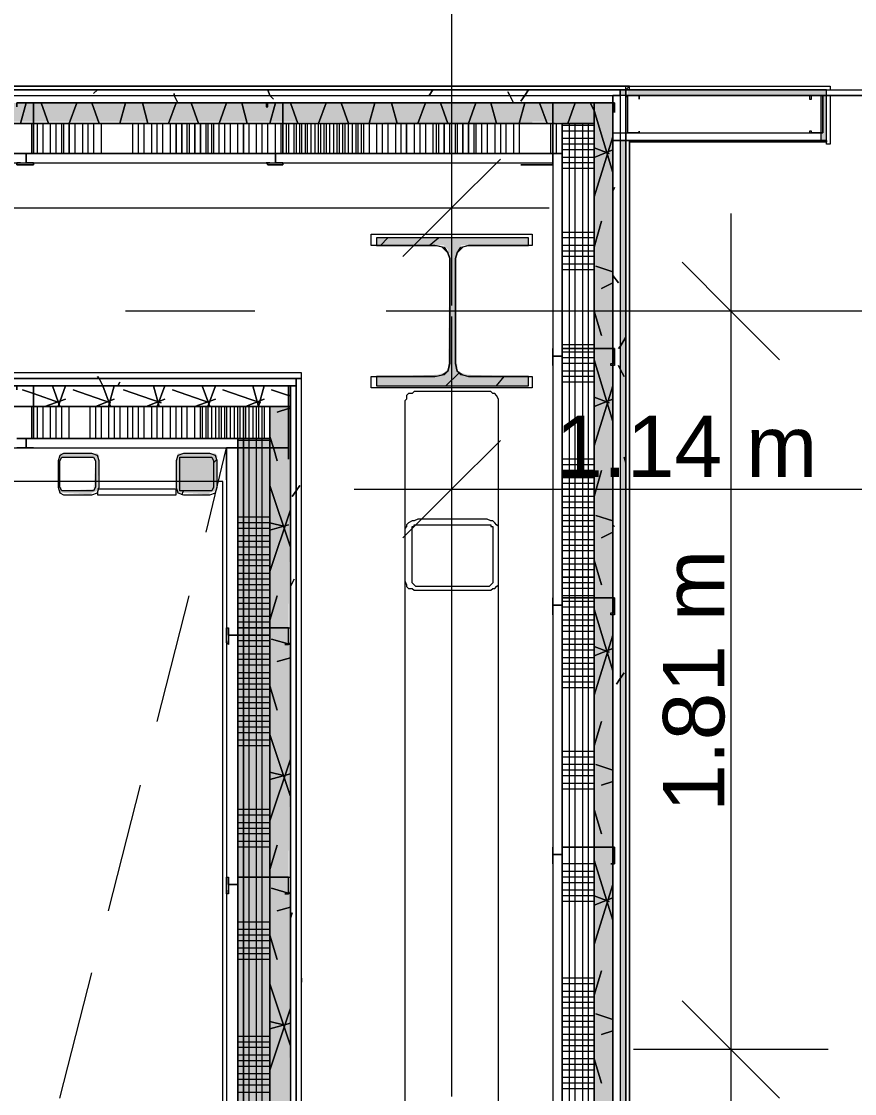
# Model space of a CAD drawing. Header units: metres. Extents: x -2 to 237, y -8 to 52.
# Drawn here: x 41.11 to 43.149, y 31.113 to 33.736 of the extents above; entities that cross this region are included whole.
import ezdxf

# ---------------------------------------------------------------- set-up
doc = ezdxf.new("R2010")
doc.units = ezdxf.units.M
doc.layers.add('HVAC - Ductos', color=5, linetype='Continuous', lineweight=0)
doc.layers.add('PDF2_Text', color=7, linetype='Continuous', lineweight=0)
doc.layers.add('PDF2_Geometry', color=7, linetype='Continuous', lineweight=0, true_color=0xaaaaaa)
doc.layers.add('PDF2_Solid Fills', color=7, linetype='Continuous', lineweight=0, true_color=0xffffff)
doc.styles.add('PDF Helvetica', font='')
doc.styles.get('PDF Helvetica').set_extended_font_data('Helvetica')

msp = doc.modelspace()

# ---------------------------------------------------------------- hatches: boundary and pattern name
at = {"layer": 'PDF2_Solid Fills', "lineweight": 0, "transparency": 33554559}
h = msp.add_hatch(color=256, dxfattribs=at)
h.paths.add_polyline_path([(42.5895, 33.5547), (42.5895, 33.5685), (42.5758, 33.5685), (42.5758, 33.5547)])
h.paths.add_polyline_path([(42.5895, 23.3962), (42.5895, 33.4447), (42.5758, 33.4447), (42.5758, 23.3962)])
for points in [[(43.0665, 33.5547), (43.0665, 33.4447), (43.0802, 33.4447), (43.0802, 33.5685), (42.5941, 33.5685), (42.5941, 33.5547)], [(39.1911, 33.4905), (41.7503, 33.4905), (42.3535, 33.486), (42.3602, 33.486), (42.3602, 33.4905), (42.4107, 33.4905), (42.5105, 33.486), (42.5116, 33.486), (42.5116, 33.5364), (39.1911, 33.5364)], [(41.7503, 33.4905), (42.3535, 33.486), (42.3602, 33.486), (42.3602, 33.4905), (42.4107, 33.4905), (42.4152, 33.486), (42.4152, 33.486), (42.4152, 33.4905), (42.5116, 33.4905), (42.5116, 33.5364), (39.1911, 33.5364), (39.1911, 33.4905)], [(41.9796, 32.8439), (42.3511, 32.8439), (42.3511, 32.8668), (42.2043, 32.8714), (42.186, 32.876), (42.1814, 32.8806), (42.1768, 32.8806), (42.1768, 32.8989), (42.1722, 32.8989), (42.1722, 33.1604), (42.1768, 33.1741), (42.1814, 33.1787), (42.186, 33.1879), (42.3511, 33.1879), (42.3511, 33.2062), (41.9796, 33.2062), (41.9796, 33.1879), (42.1446, 33.1879), (42.1538, 33.1787), (42.1538, 33.1695), (42.1584, 33.1695), (42.1538, 32.8852), (42.1446, 32.876), (42.1263, 32.8714), (41.9796, 32.8668)], [(41.764, 27.3358), (41.7686, 27.9403), (41.7686, 27.9412), (41.764, 27.9457), (41.7686, 28.5503), (41.7686, 28.5511), (41.764, 28.5557), (41.7686, 29.1602), (41.7686, 29.1611), (41.764, 29.1657), (41.7686, 29.7702), (41.7686, 29.7711), (41.764, 29.7757), (41.7686, 30.3802), (41.7686, 30.3811), (41.764, 30.3857), (41.7686, 30.9902), (41.7686, 30.9911), (41.764, 30.9956), (41.7686, 31.6047), (41.7686, 31.6056), (41.764, 31.6102), (41.7686, 32.2147), (41.7686, 32.2156), (41.764, 32.2202), (41.7686, 32.7926), (41.7686, 32.7934), (41.7181, 32.7934), (41.7181, 24.1575), (41.764, 24.1575), (41.7181, 24.1529), (41.7181, 24.052), (41.7686, 24.052), (41.7686, 24.8913), (41.764, 24.8959), (41.7686, 25.5004), (41.7686, 25.5012), (41.764, 25.5058), (41.7686, 26.1104), (41.7686, 26.1113), (41.764, 26.1159), (41.7686, 26.7203), (41.7686, 26.7212), (41.764, 26.7258), (41.7686, 27.3303), (41.7686, 27.3312)], [(41.764, 27.3358), (41.7686, 27.9403), (41.7686, 27.9412), (41.764, 27.9457), (41.7686, 28.5503), (41.7686, 28.5511), (41.764, 28.5557), (41.7686, 29.1602), (41.7686, 29.1611), (41.764, 29.1657), (41.7686, 29.7702), (41.7686, 29.7711), (41.764, 29.7757), (41.7686, 30.3802), (41.7686, 30.3811), (41.764, 30.3857), (41.7686, 30.9902), (41.7686, 30.9911), (41.764, 30.9956), (41.7686, 31.6047), (41.7686, 31.6056), (41.764, 31.6102), (41.7686, 32.2147), (41.7686, 32.2156), (41.764, 32.2202), (41.7686, 32.7926), (41.7686, 32.7934), (41.7181, 32.7934), (41.7181, 24.1575), (41.764, 24.1575), (41.7181, 24.1529), (41.7181, 24.052), (41.7686, 24.052), (41.7686, 24.8913), (41.764, 24.8959), (41.7686, 25.5004), (41.7686, 25.5012), (41.764, 25.5058), (41.7686, 26.1104), (41.7686, 26.1113), (41.764, 26.1159), (41.7686, 26.7203), (41.7686, 26.7212), (41.764, 26.7258), (41.7686, 27.3303), (41.7686, 27.3312)], [(41.5897, 32.6742), (41.5852, 32.6788), (41.4934, 32.6788), (41.4888, 32.665), (41.4888, 32.5963), (41.4934, 32.5963), (41.4934, 32.5825), (41.5072, 32.5825), (41.5714, 32.5779), (41.5714, 32.5825), (41.5852, 32.5871)]]:
    msp.add_hatch(color=256, dxfattribs=at).paths.add_polyline_path(points)
h = msp.add_hatch(color=256, dxfattribs=at)
h.paths.add_polyline_path([(42.5574, 26.8313), (42.5116, 26.8313), (42.5116, 23.4604), (42.5574, 23.4604)])
h.paths.add_polyline_path([(42.5116, 27.4458), (42.5574, 27.4458), (42.5574, 33.5364), (42.5116, 33.5364)])
h.paths.add_polyline_path([(42.5116, 26.8359), (42.5574, 26.8359), (42.5574, 27.4412), (42.5116, 27.4412)])
h = msp.add_hatch(color=256, dxfattribs=at)
h.paths.add_polyline_path([(42.5574, 26.8313), (42.5116, 26.8313), (42.5116, 23.4604), (42.5574, 23.4604)])
h.paths.add_polyline_path([(42.5116, 27.4458), (42.5574, 27.4458), (42.5574, 33.5364), (42.5116, 33.5364)])
h.paths.add_polyline_path([(42.5116, 26.8359), (42.5574, 26.8359), (42.5574, 27.4412), (42.5116, 27.4412)])
h = msp.add_hatch(color=256, dxfattribs=at)
h.paths.add_polyline_path([(41.7181, 24.1575), (41.7181, 32.7155), (41.6402, 32.7155), (41.6402, 24.1575)])
h.paths.add_polyline_path([(41.7181, 24.1529), (41.6402, 24.1529), (41.6402, 24.13), (41.7181, 24.13)])
h = msp.add_hatch(color=256, dxfattribs=at)
h.paths.add_polyline_path([(41.7181, 24.1575), (41.7181, 32.7155), (41.6402, 32.7155), (41.6402, 24.1575)])
h.paths.add_polyline_path([(41.7181, 24.1529), (41.6402, 24.1529), (41.6402, 24.13), (41.7181, 24.13)])
h = msp.add_hatch(color=256, dxfattribs=at)
h.paths.add_polyline_path([(41.2045, 32.665), (41.1999, 32.665), (41.1999, 32.5963)])
h.paths.add_polyline_path([(41.3008, 32.6742), (41.2962, 32.6788), (41.2045, 32.6788), (41.2045, 32.665), (41.209, 32.6696), (41.2916, 32.6696), (41.287, 32.5917), (41.209, 32.5871), (41.209, 32.5963), (41.2045, 32.5963), (41.2045, 32.5825), (41.2136, 32.5825), (41.2824, 32.5779), (41.2824, 32.5825), (41.2962, 32.5871)])

# ---------------------------------------------------------------- linework, layer by layer
at = {"layer": 'HVAC - Ductos', "lineweight": 0}
for points in [[(42.163, 33.5181), (42.163, 33.2796), (42.163, 33.0411)], [(42.2823, 33.3988), (42.163, 33.2796), (42.0437, 33.1604)], [(36.3935, 33.2796), (42.4015, 33.2796)], [(42.8464, 33.2659), (42.8464, 31.2204), (42.8464, 27.6201), (42.8464, 25.8223), (42.8464, 22.323)], [(42.9656, 32.9081), (42.8464, 33.0274), (42.7271, 33.1466)], [(43.0848, 33.0274), (42.8464, 33.0274), (42.6079, 33.0274)], [(42.163, 32.8301), (42.163, 32.5917), (42.163, 32.3532)], [(42.2823, 32.7109), (42.163, 32.5917), (42.0437, 32.4724)], [(41.9246, 32.5917), (43.3096, 32.5917), (45.9696, 32.5917)], [(42.9656, 31.1011), (42.8464, 31.2204), (42.7271, 31.3396)], [(43.0848, 31.2204), (42.8464, 31.2204), (42.6079, 31.2204)]]:
    msp.add_lwpolyline(points, dxfattribs=at)
at = {"layer": 'PDF2_Geometry', "lineweight": 0}
for points in [[(42.5895, 23.4741), (42.5895, 23.5613), (42.5895, 33.4447), (43.0803, 33.4447), (43.0803, 33.5685), (42.5895, 33.5685), (56.408, 33.5685), (56.408, 35.0728), (45.9696, 35.0728), (45.9696, 35.0866), (56.408, 35.0866), (56.408, 47.2953), (4.4593, 47.2998)], [(42.163, 34.6004), (42.163, 33.33)], [(39.5121, 33.6786), (39.5121, 33.5685), (42.5895, 33.5685), (42.5895, 33.5777), (42.5987, 33.5777), (43.0894, 33.5777), (43.0894, 33.5685)], [(42.5895, 33.5685), (42.5987, 33.5777), (39.5121, 33.5777), (42.5987, 33.5777), (42.5895, 33.5685), (39.5121, 33.5685), (39.5121, 33.6602), (39.5121, 33.674)], [(42.4107, 33.5685), (39.159, 33.5685), (39.0076, 33.5685), (38.9205, 33.5685), (39.0076, 33.5685), (39.159, 33.5685), (39.2691, 33.5685)], [(39.4892, 33.5685), (42.5895, 33.5685), (39.159, 33.5685), (39.159, 33.5547), (39.159, 33.3896), (39.159, 23.5613), (39.159, 23.3962), (39.159, 23.3778), (39.159, 24.4465), (39.159, 23.3778), (42.5895, 23.3778), (42.5895, 23.3962), (42.5895, 23.5613), (42.5895, 33.4447), (42.5895, 23.5017), (43.1353, 23.5017), (43.1353, 23.3962), (43.1353, 23.3778), (42.5941, 23.3778), (42.5941, 23.3962), (42.5941, 23.5017)], [(42.5574, 26.8313), (42.5574, 26.2213), (42.5574, 25.6114), (42.5574, 25.0014), (42.5574, 24.3914), (42.5574, 23.7814), (42.5574, 23.5613), (42.5574, 23.4604), (42.5574, 23.41), (42.4107, 23.41), (39.3425, 23.41), (39.1911, 23.41), (39.1911, 23.4604), (39.1911, 23.5613), (39.1911, 33.3896), (39.1911, 33.4859), (39.1911, 33.5364), (39.8791, 33.5364), (39.1728, 33.5364), (39.1728, 33.5547), (42.5574, 33.5547)], [(42.5895, 33.4447), (42.5758, 33.4447), (42.5758, 23.5613), (42.5758, 23.41), (42.5758, 23.3962), (39.1728, 23.3962), (39.1728, 23.41), (39.1728, 23.5613), (39.1728, 33.3896), (39.1728, 33.5364), (39.1728, 33.5547), (42.4107, 33.5547), (42.5574, 33.5547), (42.5574, 33.5364)], [(42.5895, 33.5685), (42.4107, 33.5685), (39.4892, 33.5685)], [(43.0803, 33.4447), (43.0665, 33.4447), (42.5895, 33.4447), (42.5758, 33.4447), (42.5574, 33.4447), (42.5574, 33.463), (42.5574, 33.5364), (42.5116, 33.5364), (42.4107, 33.5364), (41.7503, 33.5364), (42.5574, 33.5364), (42.5574, 33.5547), (42.5758, 33.5547), (42.5758, 23.41)], [(42.5758, 33.5685), (42.5574, 33.5685), (42.4107, 33.5685), (42.5574, 33.5685), (42.5758, 33.5685), (42.5895, 33.5685), (42.5895, 33.5547), (42.5758, 33.5547), (42.5574, 33.5547), (42.5574, 33.5364), (42.5574, 32.9356), (42.5574, 32.3257), (42.5574, 31.7157), (42.5574, 31.1057), (42.5574, 30.4957), (42.5574, 29.8858), (42.5574, 29.2758), (42.5574, 28.6658), (42.5574, 28.0558)], [(56.4217, 23.387), (56.4217, 33.5547), (56.408, 33.5547), (42.5895, 33.5547), (42.5758, 33.5547), (42.5574, 33.5547), (42.5574, 33.5364), (42.5574, 33.463), (42.5895, 33.463), (43.0665, 33.463)], [(42.5895, 33.5547), (42.5895, 33.5685), (43.0803, 33.5685), (42.5987, 33.5685), (42.5987, 33.5777)], [(51.7712, 23.387), (43.5481, 23.387), (43.1674, 23.387), (42.5895, 23.387), (42.5895, 23.3778), (42.5895, 33.5685), (42.5895, 33.5502)], [(42.6216, 33.5547), (43.0436, 33.5547)], [(43.039, 33.5547), (42.6216, 33.5547)], [(43.0665, 33.5547), (43.0665, 33.463), (43.0665, 33.4447)], [(43.0711, 33.5547), (56.408, 33.5547), (56.408, 23.387), (54.7661, 23.387), (54.7661, 23.3686), (56.408, 23.3686), (54.7661, 23.3686), (54.7661, 23.387), (56.408, 23.387)], [(43.0894, 33.5547), (43.0894, 33.4356), (43.0803, 33.4356), (43.0803, 33.5547)], [(39.8791, 33.5364), (39.1911, 33.5364), (39.1911, 33.4859), (39.3425, 33.4859), (39.9203, 33.4859), (40.5303, 33.4859), (41.1403, 33.4859), (41.7503, 33.4859), (42.4107, 33.4859), (42.5116, 33.4859), (42.5116, 33.5364), (41.7503, 33.5364)], [(41.7135, 33.5364), (41.1403, 33.5364)], [(42.5574, 28.0558), (42.5574, 28.6658), (42.5574, 29.2758), (42.5574, 29.8858), (42.5574, 30.4957), (42.5574, 31.1057), (42.5574, 31.7157), (42.5574, 32.3257), (42.5574, 32.9356), (42.5574, 33.5364), (42.5116, 33.5364), (42.5116, 32.9356), (42.5116, 32.3257), (42.5116, 31.7157), (42.5116, 31.1057), (42.5116, 30.4957), (42.5116, 29.8858), (42.5116, 29.2758), (42.5116, 28.6658), (42.5116, 28.0558)], [(39.3195, 31.147), (39.3195, 31.7432), (39.3195, 33.4126), (39.2415, 33.4126), (39.2415, 32.9219), (39.2415, 32.3119), (39.2415, 31.7936), (39.2415, 32.3119), (39.2415, 32.9219), (39.2415, 33.3896), (39.2415, 33.4126), (39.2415, 33.4859), (39.3425, 33.4859), (39.9203, 33.4859), (40.5303, 33.4859), (41.1403, 33.4859), (41.7503, 33.4859), (42.4107, 33.4859), (42.4336, 33.4859), (42.5116, 33.4859), (42.5116, 32.9356), (42.5116, 32.3257), (42.5116, 31.7157), (42.5116, 31.1057)], [(42.5116, 28.0558), (42.5116, 28.6658), (42.5116, 29.2758), (42.5116, 29.8858), (42.5116, 30.4957), (42.5116, 31.1057), (42.5116, 31.7157), (42.5116, 32.3257), (42.5116, 32.9356), (42.5116, 33.4859), (42.4336, 33.4859), (42.4336, 32.9173), (42.4336, 33.4126), (42.4107, 33.4126), (42.4107, 23.5613)], [(42.5574, 33.463), (42.5574, 33.4447), (42.5895, 33.4447), (42.5895, 23.5017), (43.1353, 23.5017), (43.1353, 23.387), (43.1353, 23.5017)], [(42.5895, 33.463), (42.5895, 23.4741), (42.5895, 23.5613)], [(42.5574, 28.0558), (42.5574, 28.6658), (42.5574, 29.2758), (42.5574, 29.8858), (42.5574, 30.4957), (42.5574, 31.1057), (42.5574, 31.7157), (42.5574, 32.3257), (42.5574, 32.9356), (42.5574, 33.4447), (42.5758, 33.4447)], [(39.3195, 32.7934), (39.3195, 32.8439), (39.3195, 33.3896), (39.3195, 33.4126), (39.3425, 33.4126), (39.9203, 33.4126), (40.5303, 33.4126), (41.1403, 33.4126), (41.7503, 33.4126), (42.4107, 33.4126), (42.4336, 33.4126), (42.4336, 32.9173)], [(41.9887, 33.1879), (42.0071, 33.2062)], [(42.108, 33.1879), (42.1309, 33.2062)], [(41.6815, 33.0274), (41.365, 33.0274)], [(43.2729, 33.0274), (42.0025, 33.0274)], [(42.163, 33.0136), (42.163, 32.6971)], [(42.4107, 32.8989), (42.4107, 32.8943), (42.4107, 32.8989)], [(42.4336, 32.9127), (42.4336, 32.3073)], [(42.1492, 32.8439), (42.1814, 32.876)], [(41.7686, 24.1529), (41.7686, 32.6925), (41.7686, 32.7934), (41.7686, 32.8439), (39.3425, 32.8439), (39.3425, 32.8622), (41.7823, 32.8622), (41.7823, 32.8439), (41.7823, 32.6925), (41.7823, 24.1529)], [(42.2731, 32.8439), (42.2914, 32.8668)], [(41.7181, 31.0323), (41.7181, 31.6423), (41.7181, 32.2523), (41.7181, 32.6925), (41.7181, 32.7155), (41.7181, 32.7934), (41.1403, 32.7934), (40.5303, 32.7934), (39.9203, 32.7934), (39.3425, 32.7934), (39.3195, 32.7934), (39.3195, 32.8439), (39.3425, 32.8439)], [(41.764, 32.8393), (41.764, 32.8439)], [(42.2777, 29.0419), (42.2777, 32.8072), (42.2777, 32.8118), (42.2731, 32.821), (42.2685, 32.8255), (42.2639, 32.8255), (42.2593, 32.8301), (42.2502, 32.8301), (42.0805, 32.8301), (42.0713, 32.8301), (42.0667, 32.8255), (42.0575, 32.8255), (42.0529, 32.821), (42.0529, 32.8118), (42.0483, 32.8072), (42.0483, 29.0419)], [(41.5622, 32.4862), (41.6126, 32.6925), (41.6402, 32.6925), (41.6402, 24.1575), (41.6402, 32.6925), (41.6402, 32.7155), (41.1311, 32.7155), (41.7181, 32.7155), (41.7181, 32.7934), (41.1403, 32.7934), (40.5303, 32.7934), (39.9203, 32.7934), (39.3425, 32.7934), (39.3195, 32.7934), (39.3195, 32.7155), (39.3425, 32.7155), (39.8883, 32.7155), (39.3425, 32.7155), (39.3425, 32.6925), (41.6402, 32.6925), (41.6402, 32.7155), (41.1311, 32.7155)], [(41.7686, 24.052), (41.7686, 32.7934), (41.764, 32.7934), (41.7181, 32.7934), (41.7181, 32.6925), (41.7181, 32.2523), (41.7181, 31.6423), (41.7181, 31.0323)], [(41.7181, 27.9824), (41.7181, 28.5925), (41.7181, 29.2024), (41.7181, 29.8124), (41.7181, 30.4223), (41.7181, 31.0323), (41.7181, 31.6423), (41.7181, 32.2523), (41.7181, 32.6925), (41.7181, 32.7155), (41.6402, 32.7155), (41.6402, 32.6925), (41.6402, 24.1575)], [(39.3425, 31.8212), (39.3425, 32.6925), (41.6126, 32.6925)], [(41.5806, 32.6558), (41.5897, 32.665)], [(41.6126, 32.6146), (41.6126, 24.2309)], [(41.6126, 32.6146), (41.6126, 24.2309)], [(41.2962, 32.5825), (41.2962, 32.5779), (41.4888, 32.5779), (41.4888, 32.5917), (41.2962, 32.5917)], [(41.5026, 32.5779), (41.5072, 32.5871)], [(42.163, 32.3806), (42.163, 31.1057)], [(42.0483, 32.3669), (42.0483, 28.7071), (42.0529, 28.7025), (42.0529, 28.6979), (42.0575, 28.6933), (42.0667, 28.6888), (42.0713, 28.6842), (42.0805, 28.6842), (42.2502, 28.6842), (42.2593, 28.6842), (42.2639, 28.6888), (42.2685, 28.6933), (42.2731, 28.6979), (42.2777, 28.7025), (42.2777, 28.7071), (42.2777, 32.3669)], [(41.4429, 32.0229), (41.5209, 32.3303)], [(42.4336, 32.3027), (42.4336, 31.6973)], [(42.4107, 32.2889), (42.4107, 32.2843), (42.4107, 32.2889)], [(41.6769, 32.2523), (41.6815, 32.2523)], [(41.6172, 32.2156), (41.6172, 32.211), (41.6172, 32.2156)], [(41.3237, 31.5597), (41.4017, 31.867)], [(42.4336, 31.6927), (42.4336, 31.0873)], [(42.4107, 31.679), (42.4107, 31.6744), (42.4107, 31.679)], [(42.4107, 31.679), (42.4107, 31.6744), (42.4107, 31.679)], [(41.2045, 31.1011), (41.2824, 31.4084)]]:
    msp.add_lwpolyline(points, dxfattribs=at)
for points in [[(39.159, 33.5547), (42.5758, 33.5547), (42.5758, 33.5685), (39.159, 33.5685)], [(42.5895, 23.3962), (42.5895, 33.5685), (42.5758, 33.5685), (42.5758, 23.3962)], [(42.6216, 33.5547), (42.5941, 33.5547), (42.5895, 33.5502), (42.5895, 33.463), (42.5941, 33.463), (42.6216, 33.463), (42.6216, 33.4676), (42.6216, 33.463), (42.5941, 33.463), (42.5941, 33.5502), (42.5941, 33.5547), (42.6216, 33.5547), (42.6216, 33.5456)], [(43.039, 33.463), (43.0711, 33.463), (43.0711, 33.5502), (43.0711, 33.5547), (43.039, 33.5547), (43.039, 33.5456), (43.0436, 33.5456), (43.0436, 33.5547), (43.0711, 33.5547), (43.0711, 33.5502), (43.0711, 33.463), (43.0436, 33.463), (43.0436, 33.4676), (43.039, 33.4676)], [(41.099, 33.4126), (41.1219, 33.4126), (41.1219, 33.3896), (41.1403, 33.3896), (41.1403, 33.385), (41.099, 33.385), (41.099, 33.3896), (41.1081, 33.3896), (41.099, 33.3896), (41.099, 33.385), (41.1403, 33.385), (41.1403, 33.3896), (41.1219, 33.3896), (41.1219, 33.4126), (41.1403, 33.4126), (41.1403, 33.5364), (41.1036, 33.5364), (41.099, 33.5364), (41.099, 33.5273), (41.099, 33.5364), (41.1036, 33.5364), (41.1403, 33.5364), (41.1403, 33.4126)], [(41.7135, 33.5364), (41.1403, 33.5364)], [(41.7089, 33.4126), (41.7319, 33.4126), (41.7319, 33.3896), (41.7503, 33.3896), (41.7503, 33.385), (41.7135, 33.385), (41.7135, 33.3896), (41.7181, 33.3896), (41.7135, 33.3896), (41.7089, 33.3896), (41.7135, 33.385), (41.7503, 33.385), (41.7503, 33.3896), (41.7319, 33.3896), (41.7319, 33.4126), (41.7503, 33.4126), (41.7503, 33.5364), (41.7135, 33.5364), (41.7089, 33.5364), (41.7089, 33.5273), (41.7135, 33.5273), (41.7135, 33.5364), (41.7503, 33.5364), (41.7503, 33.4126)], [(42.4107, 33.5364), (42.3831, 33.5364), (42.4107, 33.5364), (42.4107, 33.385), (42.3327, 33.385), (42.4107, 33.385)], [(42.4107, 33.5364), (42.4107, 33.463), (42.4107, 33.5364), (42.562, 33.5364)], [(42.562, 33.5135), (42.562, 33.5364)], [(39.2415, 33.4126), (39.3425, 33.4126), (39.9203, 33.4126), (40.5303, 33.4126), (41.1403, 33.4126), (41.7503, 33.4126), (42.4107, 33.4126), (42.4336, 33.4126), (42.4336, 33.4859), (42.4107, 33.4859), (41.7503, 33.4859), (41.1403, 33.4859), (40.5303, 33.4859), (39.9203, 33.4859), (39.3425, 33.4859), (39.2415, 33.4859)], [(42.5987, 33.4447), (43.0803, 33.4447), (43.0803, 33.4402), (42.5987, 33.4402), (42.5987, 23.5017), (42.5987, 33.4402)], [(42.4107, 33.3896), (42.4107, 33.4126), (41.7503, 33.4126), (41.1403, 33.4126), (40.5303, 33.4126), (39.9203, 33.4126), (39.3425, 33.4126), (39.3195, 33.4126), (39.3195, 33.3896), (39.3425, 33.3896)], [(39.3425, 32.876), (39.3425, 33.3896), (42.4107, 33.3896), (42.4107, 23.5613), (39.3425, 23.5613), (39.3425, 23.9694), (41.7961, 23.9694), (41.7961, 23.9878), (41.7961, 24.1529), (41.7961, 32.6925), (41.7961, 32.8622), (41.7961, 32.876)], [(42.3602, 33.1879), (42.2043, 33.1879), (42.1905, 33.1833), (42.1768, 33.1695), (42.1722, 33.1558), (42.1722, 32.8989), (42.1768, 32.8806), (42.1905, 32.8714), (42.2043, 32.8668), (42.3602, 32.8668), (42.3602, 32.8393), (41.9658, 32.8393), (41.9658, 32.8668), (42.1217, 32.8668), (42.14, 32.8714), (42.1538, 32.8806), (42.1584, 32.8989), (42.1584, 33.1558), (42.1538, 33.1695), (42.14, 33.1833), (42.1217, 33.1879), (41.9658, 33.1879), (41.9658, 33.2154), (42.3602, 33.2154)], [(42.3511, 33.2062), (41.9796, 33.2062), (41.9796, 33.1879), (42.1263, 33.1879), (42.1446, 33.1833), (42.1538, 33.1695), (42.1584, 33.1558), (42.1584, 32.8989), (42.1538, 32.8806), (42.1446, 32.8714), (42.1263, 32.8668), (41.9796, 32.8668), (41.9796, 32.8439), (42.3511, 32.8439), (42.3511, 32.8668), (42.2043, 32.8668), (42.186, 32.8714), (42.1768, 32.8806), (42.1722, 32.8989), (42.1722, 33.1558), (42.1768, 33.1695), (42.186, 33.1833), (42.2043, 33.1879), (42.3511, 33.1879)], [(42.4336, 32.9173), (42.4107, 32.9173), (42.4107, 32.9356), (42.4107, 32.8989), (42.4107, 32.9035), (42.4107, 32.8989), (42.4107, 32.9356), (42.4107, 32.9173), (42.4152, 32.9173), (42.4336, 32.9173), (42.4336, 32.9356), (42.562, 32.9356), (42.562, 32.8989), (42.562, 32.8943), (42.5528, 32.8943), (42.5528, 32.8989), (42.562, 32.8989), (42.562, 32.9356), (42.4336, 32.9356), (42.4336, 32.8943)], [(42.4336, 32.9127), (42.4336, 32.3073)], [(39.3425, 32.8622), (41.7961, 32.8622), (41.7961, 32.876), (39.3425, 32.876)], [(39.3425, 32.8439), (41.7823, 32.8439), (41.7823, 32.8622), (39.3425, 32.8622)], [(41.7823, 32.8622), (41.7823, 23.9878), (41.7961, 23.9878), (41.7961, 32.8622)], [(41.7686, 32.8439), (39.3195, 32.8439), (39.3195, 32.7934), (39.3425, 32.7934), (39.9203, 32.7934), (40.5303, 32.7934), (41.1403, 32.7934), (41.764, 32.7934), (41.7686, 32.7934)], [(41.099, 32.7155), (41.1219, 32.7155), (41.1219, 32.6971), (41.1219, 32.6925), (41.1403, 32.6925), (41.099, 32.6925), (41.1081, 32.6925), (41.099, 32.6925), (41.1403, 32.6925), (41.1219, 32.6925), (41.1219, 32.6971), (41.1219, 32.7155), (41.1403, 32.7155), (41.1403, 32.7201), (41.1403, 32.8439), (41.1036, 32.8439), (41.099, 32.8439), (41.099, 32.8347), (41.099, 32.8439), (41.1036, 32.8439), (41.1403, 32.8439), (41.1403, 32.7201), (41.1403, 32.7155)], [(41.764, 32.8439), (41.7411, 32.8439), (41.764, 32.8439), (41.764, 32.6925), (41.6906, 32.6925), (41.764, 32.6925)], [(41.7686, 32.8439), (41.7686, 24.0016), (41.7823, 24.0016), (41.7823, 32.8439)], [(41.6126, 32.6925), (41.6126, 32.6146), (41.6126, 32.6925), (41.764, 32.6925)], [(41.764, 32.665), (41.764, 32.6925)], [(41.3008, 32.6604), (41.2962, 32.6742), (41.2824, 32.6788), (41.2136, 32.6788), (41.2045, 32.6742), (41.1999, 32.6604), (41.1999, 32.5963), (41.2045, 32.5825), (41.2136, 32.5779), (41.2824, 32.5779), (41.2962, 32.5825), (41.3008, 32.5963)], [(41.2136, 32.6696), (41.2824, 32.6696), (41.287, 32.6696), (41.2916, 32.6604), (41.2916, 32.5963), (41.287, 32.5871), (41.2824, 32.5871), (41.2136, 32.5871), (41.209, 32.5871), (41.2045, 32.5963), (41.2045, 32.6604), (41.209, 32.6696)], [(41.5897, 32.6604), (41.5852, 32.6742), (41.5714, 32.6788), (41.5072, 32.6788), (41.4934, 32.6742), (41.4888, 32.6604), (41.4888, 32.5963), (41.4934, 32.5825), (41.5072, 32.5779), (41.5714, 32.5779), (41.5852, 32.5825), (41.5897, 32.5963)], [(41.5072, 32.6696), (41.5714, 32.6696), (41.576, 32.6696), (41.5806, 32.6604), (41.5806, 32.5963), (41.576, 32.5871), (41.5714, 32.5871), (41.5072, 32.5871), (41.498, 32.5871), (41.498, 32.5963), (41.498, 32.6604), (41.498, 32.6696)], [(39.4158, 32.61), (39.4158, 29.9086), (41.6035, 29.9086), (41.6035, 32.61), (39.4158, 32.61), (39.4158, 29.9086), (41.6035, 29.9086), (41.6035, 32.61)], [(42.0483, 32.3669), (42.0529, 32.3577), (42.0529, 32.3532), (42.0575, 32.3486), (42.0667, 32.3486), (42.0713, 32.344), (42.0805, 32.344), (42.2502, 32.344), (42.2593, 32.344), (42.2639, 32.3486), (42.2685, 32.3486), (42.2731, 32.3532), (42.2777, 32.3577), (42.2777, 32.3669), (42.2777, 32.4954), (42.2777, 32.4999), (42.2731, 32.5045), (42.2685, 32.5091), (42.2639, 32.5137), (42.2593, 32.5137), (42.2502, 32.5183), (42.0805, 32.5183), (42.0713, 32.5137), (42.0667, 32.5137), (42.0575, 32.5091), (42.0529, 32.5045), (42.0529, 32.4999), (42.0483, 32.4954)], [(42.2502, 32.3532), (42.0805, 32.3532), (42.0759, 32.3532), (42.0713, 32.3577), (42.0667, 32.3623), (42.0667, 32.3669), (42.0667, 32.4954), (42.0667, 32.4999), (42.0713, 32.4999), (42.0713, 32.5045), (42.0759, 32.5045), (42.0805, 32.5045), (42.2502, 32.5045), (42.2548, 32.5045), (42.2593, 32.5045), (42.2593, 32.4999), (42.2639, 32.4999), (42.2639, 32.4954), (42.2639, 32.3669), (42.2639, 32.3623), (42.2593, 32.3577), (42.2548, 32.3532)], [(42.4336, 32.3073), (42.4107, 32.3073), (42.4107, 32.3257), (42.4107, 32.2889), (42.4107, 32.2935), (42.4107, 32.2889), (42.4107, 32.3257), (42.4107, 32.3073), (42.4152, 32.3073), (42.4336, 32.3073), (42.4336, 32.3257), (42.562, 32.3257), (42.562, 32.2889), (42.562, 32.2843), (42.5528, 32.2843), (42.5528, 32.2889), (42.562, 32.2889), (42.562, 32.3257), (42.4336, 32.3257), (42.4336, 32.2843)], [(42.4336, 32.3027), (42.4336, 31.6973)], [(41.6402, 32.2339), (41.6172, 32.2339), (41.6172, 32.2523), (41.6172, 32.2156), (41.6172, 32.2202), (41.6172, 32.2156), (41.6172, 32.211), (41.6126, 32.2156), (41.6126, 32.2523), (41.6172, 32.2523), (41.6172, 32.2339), (41.6402, 32.2339), (41.6402, 32.2523), (41.764, 32.2523), (41.7686, 32.2523), (41.7686, 32.2156), (41.764, 32.211), (41.7549, 32.211), (41.764, 32.211), (41.764, 32.2156), (41.764, 32.2523), (41.6402, 32.2523), (41.6402, 32.211)], [(42.4336, 31.6973), (42.4107, 31.6973), (42.4107, 31.7157), (42.4107, 31.679), (42.4107, 31.6835), (42.4107, 31.679), (42.4107, 31.7157), (42.4107, 31.6973), (42.4152, 31.6973), (42.4336, 31.6973), (42.4336, 31.7157), (42.562, 31.7157), (42.562, 31.679), (42.562, 31.6744), (42.5528, 31.6744), (42.562, 31.6744), (42.562, 31.679), (42.562, 31.7157), (42.4336, 31.7157), (42.4336, 31.6744)], [(42.4336, 31.6927), (42.4336, 31.0873)], [(41.6402, 31.6239), (41.6172, 31.6239), (41.6172, 31.6423), (41.6172, 31.601), (41.6172, 31.6102), (41.6172, 31.601), (41.6126, 31.601), (41.6126, 31.6423), (41.6172, 31.6423), (41.6172, 31.6239), (41.6402, 31.6239), (41.6402, 31.6423), (41.764, 31.6423), (41.7686, 31.6423), (41.7686, 31.6056), (41.764, 31.601), (41.7549, 31.601), (41.764, 31.601), (41.764, 31.6056), (41.764, 31.6423), (41.6402, 31.6423), (41.6402, 31.601)]]:
    msp.add_lwpolyline(points, close=True, dxfattribs=at)
at = {"layer": 'PDF2_Geometry', "color": 254, "lineweight": 0, "true_color": 0xeaeaea}
for points in [[(41.287, 33.5593), (41.2962, 33.5685)], [(41.4842, 33.5593), (41.4842, 33.5547), (41.4934, 33.5364), (41.4842, 33.5547)], [(41.7135, 33.5685), (41.7181, 33.5547), (41.7273, 33.5456), (41.7181, 33.5547)], [(42.108, 33.5547), (42.1171, 33.5685)], [(42.3006, 33.5639), (42.3052, 33.5547), (42.3143, 33.5364), (42.3052, 33.5547)], [(42.3419, 33.5547), (42.3511, 33.5685), (42.3419, 33.5547), (42.3327, 33.541)], [(41.2274, 33.4859), (41.2274, 33.4126)], [(41.4888, 33.4859), (41.4888, 33.4126)], [(41.5026, 33.4859), (41.5026, 33.4126)], [(41.5347, 33.4859), (41.5347, 33.4126)], [(41.5485, 33.4859), (41.5485, 33.4126)], [(41.654, 33.4859), (41.654, 33.4126)], [(42.0529, 33.4126), (42.0529, 33.4859)], [(42.1446, 33.4859), (42.1446, 33.4126)], [(42.1905, 33.4859), (42.1905, 33.4126)], [(42.2043, 33.4859), (42.2043, 33.4126)], [(42.5574, 33.3209), (42.562, 33.33)], [(42.5574, 33.1145), (42.5712, 33.0962)], [(42.5758, 32.9402), (42.5895, 32.9631), (42.5758, 32.9402), (42.5712, 32.9356)], [(42.5758, 32.8852), (42.5849, 32.8668), (42.5758, 32.8852), (42.5712, 32.8943)], [(41.2962, 32.8668), (41.3008, 32.8622), (41.31, 32.8439), (41.3008, 32.8622)], [(41.3466, 32.8439), (41.3512, 32.8531)], [(41.654, 32.7934), (41.654, 32.7155)], [(41.654, 32.7155), (41.654, 32.6925), (41.654, 32.2523), (41.654, 31.6423), (41.654, 31.0323), (41.654, 30.4223), (41.654, 29.8124), (41.654, 29.2024), (41.654, 28.5925), (41.654, 27.9824), (41.654, 28.5925), (41.654, 29.2024), (41.654, 29.8124), (41.654, 30.4223), (41.654, 31.0323), (41.654, 31.6423), (41.654, 32.2523), (41.654, 32.6925)], [(42.5849, 32.6696), (42.5895, 32.6558)], [(41.7823, 32.5871), (41.7915, 32.6008), (41.7823, 32.5871), (41.7732, 32.5733)], [(42.5574, 32.5045), (42.562, 32.4999)], [(42.4336, 32.3761), (42.5116, 32.3761)], [(41.7686, 32.3532), (41.7778, 32.3715)], [(41.6402, 32.2339), (41.7181, 32.2339)], [(42.5758, 32.1284), (42.5849, 32.1422), (42.5758, 32.1284), (42.5666, 32.1146)], [(41.7686, 32.0505), (41.7686, 32.0459)], [(41.7686, 31.5414), (41.7732, 31.5551)], [(41.7961, 31.3855), (41.7961, 31.3947)]]:
    msp.add_lwpolyline(points, close=True, dxfattribs=at)
at = {"layer": 'PDF2_Geometry', "color": 254, "lineweight": 0, "true_color": 0xdddddd}
for points in [[(41.1219, 33.5364), (41.1081, 33.4859)], [(41.1586, 33.5364), (41.177, 33.4859)], [(41.2458, 33.5364), (41.2274, 33.4859)], [(41.2824, 33.5364), (41.3008, 33.4859)], [(41.365, 33.5364), (41.3512, 33.4859)], [(41.4063, 33.5364), (41.4201, 33.4859)], [(41.4888, 33.5364), (41.4705, 33.4859)], [(41.5255, 33.5364), (41.5439, 33.4859)], [(41.6126, 33.5364), (41.5943, 33.4859)], [(41.6494, 33.5364), (41.6631, 33.4859)], [(41.7319, 33.5364), (41.7181, 33.4859)], [(41.7686, 33.5364), (41.7869, 33.4859)], [(41.8557, 33.5364), (41.8374, 33.4859)], [(41.8924, 33.5364), (41.9108, 33.4859)], [(41.975, 33.5364), (41.9612, 33.4859)], [(42.0163, 33.5364), (42.03, 33.4859)], [(42.0988, 33.5364), (42.0805, 33.4859)], [(42.1355, 33.5364), (42.1538, 33.4859)], [(42.2226, 33.5364), (42.2043, 33.4859)], [(42.2593, 33.5364), (42.2731, 33.4859)], [(42.3419, 33.5364), (42.3281, 33.4859)], [(42.3785, 33.5364), (42.3969, 33.4859)], [(42.4657, 33.5364), (42.4474, 33.4859)], [(42.5116, 33.5181), (42.5574, 33.3667), (42.5116, 33.5181), (42.5024, 33.5364)], [(42.5574, 33.4539), (42.5116, 33.3071)], [(42.5116, 33.4264), (42.5482, 33.4126)], [(42.5574, 33.4218), (42.5116, 33.4034)], [(42.5299, 33.2475), (42.5116, 33.1833)], [(42.5162, 33.1374), (42.5574, 33.1236)], [(42.5574, 33.0962), (42.5299, 33.0824)], [(42.5116, 33.0274), (42.5299, 32.9677)], [(42.5116, 32.9081), (42.5574, 32.7568)], [(41.1127, 32.8347), (41.1403, 32.8255), (41.2045, 32.8026), (41.1403, 32.8255)], [(41.1861, 32.8439), (41.2045, 32.7934)], [(41.2182, 32.8439), (41.1999, 32.7934)], [(41.2366, 32.8347), (41.3283, 32.8026)], [(41.31, 32.8439), (41.3283, 32.7934)], [(41.3375, 32.8439), (41.3237, 32.7934)], [(41.3604, 32.8347), (41.4521, 32.8026)], [(41.4338, 32.8439), (41.4475, 32.7934)], [(41.4613, 32.8439), (41.4429, 32.7934)], [(41.4797, 32.8347), (41.5714, 32.8026)], [(41.553, 32.8439), (41.5714, 32.7934)], [(41.5852, 32.8439), (41.5668, 32.7934)], [(41.6035, 32.8347), (41.6952, 32.8026)], [(41.7044, 32.8439), (41.6906, 32.7934), (41.6769, 32.8439), (41.6906, 32.7934)], [(41.7227, 32.8347), (41.764, 32.821), (41.7686, 32.821), (41.764, 32.821)], [(42.5574, 32.8439), (42.5116, 32.6971)], [(41.2182, 32.8118), (41.1678, 32.7934)], [(41.3375, 32.8118), (41.2916, 32.7934)], [(41.4613, 32.8118), (41.4155, 32.7934)], [(41.5852, 32.8118), (41.5347, 32.7934)], [(41.7044, 32.8118), (41.6585, 32.7934)], [(42.5116, 32.8164), (42.5482, 32.8026)], [(42.5574, 32.8118), (42.5116, 32.7934)], [(41.7686, 32.7888), (41.764, 32.7888), (41.7365, 32.7797), (41.764, 32.7888)], [(41.7181, 32.7201), (41.7273, 32.6925), (41.7365, 32.6604), (41.7273, 32.6925)], [(42.5299, 32.6375), (42.5116, 32.5733)], [(41.7181, 32.6008), (41.7686, 32.4494)], [(41.7686, 32.5412), (41.7181, 32.3898)], [(41.7181, 32.5091), (41.7549, 32.4999)], [(41.764, 32.5045), (41.7181, 32.4908)], [(42.5162, 32.5274), (42.5574, 32.5137)], [(42.5574, 32.4862), (42.5299, 32.4724)], [(42.5116, 32.4174), (42.5299, 32.3577)], [(41.7365, 32.3303), (41.7181, 32.2706)], [(42.5116, 32.2981), (42.5574, 32.1468)], [(41.7227, 32.2247), (41.7686, 32.211)], [(42.5574, 32.2339), (42.5116, 32.0872)], [(42.5116, 32.2064), (42.5482, 32.1926)], [(42.5574, 32.2018), (42.5116, 32.1835)], [(41.7686, 32.1789), (41.7365, 32.1697)], [(41.7181, 32.1101), (41.7365, 32.0505)], [(42.5299, 32.0229), (42.5116, 31.9633)], [(41.7181, 31.9909), (41.7686, 31.8395)], [(41.7686, 31.9312), (41.7181, 31.7799)], [(42.5162, 31.9175), (42.5574, 31.9037)], [(41.7181, 31.8991), (41.7549, 31.89)], [(41.7686, 31.8946), (41.7181, 31.8808)], [(42.5574, 31.8762), (42.5299, 31.867)], [(42.5116, 31.8074), (42.5299, 31.7478)], [(41.7365, 31.7203), (41.7181, 31.6607)], [(42.5116, 31.6835), (42.5574, 31.5368)], [(41.7227, 31.6148), (41.7686, 31.601)], [(42.5574, 31.6239), (42.5116, 31.4772)], [(42.5116, 31.5964), (42.5482, 31.5827)], [(42.5574, 31.5918), (42.5116, 31.5735)], [(41.7686, 31.5689), (41.7365, 31.5597)], [(41.7181, 31.5001), (41.7365, 31.4405)], [(42.5299, 31.413), (42.5116, 31.3533)], [(41.7181, 31.3809), (41.7686, 31.2296)], [(41.7686, 31.3213), (41.7181, 31.1699)], [(42.5162, 31.3075), (42.5574, 31.2937)], [(41.7181, 31.2891), (41.7549, 31.2799)], [(41.7686, 31.2845), (41.7181, 31.2708)], [(42.5574, 31.2662), (42.5299, 31.257)], [(42.5116, 31.1974), (42.5299, 31.1378)]]:
    msp.add_lwpolyline(points, close=True, dxfattribs=at)
at = {"layer": 'PDF2_Geometry', "color": 254, "lineweight": 0, "true_color": 0xeaeaea}
for points in [[(41.1357, 33.4126), (41.1357, 33.4859)], [(41.1495, 33.4126), (41.1495, 33.4859)], [(41.1632, 33.4126), (41.1632, 33.4859)], [(41.1815, 33.4126), (41.1815, 33.4859)], [(41.1953, 33.4126), (41.1953, 33.4859)], [(41.209, 33.4126), (41.209, 33.4859)], [(41.2136, 33.4859), (41.2136, 33.4126)], [(41.2412, 33.4859), (41.2412, 33.4126)], [(41.2595, 33.4859), (41.2595, 33.4126)], [(41.2733, 33.4859), (41.2733, 33.4126)], [(41.287, 33.4859), (41.287, 33.4126)], [(41.3054, 33.4859), (41.3054, 33.4126)], [(41.3833, 33.4126), (41.3833, 33.4859)], [(41.3971, 33.4126), (41.3971, 33.4859)], [(41.4109, 33.4126), (41.4109, 33.4859)], [(41.4292, 33.4126), (41.4292, 33.4859)], [(41.4429, 33.4126), (41.4429, 33.4859)], [(41.4567, 33.4126), (41.4567, 33.4859)], [(41.4751, 33.4126), (41.4751, 33.4859)], [(41.5163, 33.4126), (41.5163, 33.4859)], [(41.5209, 33.4859), (41.5209, 33.4126)], [(41.5622, 33.4126), (41.5622, 33.4859)], [(41.5668, 33.4859), (41.5668, 33.4126)], [(41.576, 33.4126), (41.576, 33.4859)], [(41.5806, 33.4859), (41.5806, 33.4126)], [(41.5943, 33.4126), (41.5943, 33.4859)], [(41.6081, 33.4126), (41.6081, 33.4859)], [(41.6218, 33.4126), (41.6218, 33.4859)], [(41.6402, 33.4126), (41.6402, 33.4859)], [(41.6677, 33.4126), (41.6677, 33.4859)], [(41.686, 33.4126), (41.686, 33.4859)], [(41.6998, 33.4126), (41.6998, 33.4859)], [(41.7135, 33.4126), (41.7135, 33.4859)], [(41.7319, 33.4126), (41.7319, 33.4859)], [(41.7457, 33.4126), (41.7457, 33.4859)], [(41.7594, 33.4126), (41.7594, 33.4859)], [(41.764, 33.4859), (41.764, 33.4126)], [(41.7778, 33.4126), (41.7778, 33.4859)], [(41.7823, 33.4859), (41.7823, 33.4126)], [(41.7915, 33.4126), (41.7915, 33.4859)], [(41.7961, 33.4859), (41.7961, 33.4126)], [(41.8053, 33.4126), (41.8053, 33.4859)], [(41.8099, 33.4859), (41.8099, 33.4126)], [(41.8191, 33.4126), (41.8191, 33.4859)], [(41.8282, 33.4859), (41.8282, 33.4126)], [(41.8374, 33.4126), (41.8374, 33.4859)], [(41.842, 33.4859), (41.842, 33.4126)], [(41.8512, 33.4126), (41.8512, 33.4859)], [(41.8557, 33.4859), (41.8557, 33.4126)], [(41.8649, 33.4126), (41.8649, 33.4859)], [(41.874, 33.4859), (41.874, 33.4126)], [(41.8832, 33.4126), (41.8832, 33.4859)], [(41.8878, 33.4859), (41.8878, 33.4126)], [(41.897, 33.4126), (41.897, 33.4859)], [(41.9016, 33.4859), (41.9016, 33.4126)], [(41.9108, 33.4126), (41.9108, 33.4859)], [(41.92, 33.4859), (41.92, 33.4126)], [(41.9291, 33.4126), (41.9291, 33.4859)], [(41.9337, 33.4859), (41.9337, 33.4126)], [(41.9429, 33.4126), (41.9429, 33.4859)], [(41.9474, 33.4859), (41.9474, 33.4126)], [(41.9612, 33.4859), (41.9612, 33.4126)], [(41.9796, 33.4859), (41.9796, 33.4126)], [(41.9933, 33.4859), (41.9933, 33.4126)], [(42.0071, 33.4859), (42.0071, 33.4126)], [(42.0254, 33.4859), (42.0254, 33.4126)], [(42.0392, 33.4859), (42.0392, 33.4126)], [(42.0713, 33.4859), (42.0713, 33.4126)], [(42.0851, 33.4859), (42.0851, 33.4126)], [(42.0988, 33.4859), (42.0988, 33.4126)], [(42.1171, 33.4859), (42.1171, 33.4126)], [(42.1263, 33.4126), (42.1263, 33.4859)], [(42.1309, 33.4859), (42.1309, 33.4126)], [(42.1584, 33.4126), (42.1584, 33.4859)], [(42.163, 33.4859), (42.163, 33.4126)], [(42.1722, 33.4126), (42.1722, 33.4859)], [(42.1768, 33.4859), (42.1768, 33.4126)], [(42.218, 33.4126), (42.218, 33.4859)], [(42.2226, 33.4859), (42.2226, 33.4126)], [(42.2364, 33.4859), (42.2364, 33.4126)], [(42.2502, 33.4859), (42.2502, 33.4126)], [(42.2685, 33.4859), (42.2685, 33.4126)], [(42.2823, 33.4859), (42.2823, 33.4126)], [(42.296, 33.4859), (42.296, 33.4126)], [(42.3143, 33.4859), (42.3143, 33.4126)], [(42.3281, 33.4859), (42.3281, 33.4126)], [(42.4061, 33.4126), (42.4061, 33.4859)], [(42.4198, 33.4126), (42.4198, 33.4859)], [(42.5116, 33.4813), (42.4336, 33.4813)], [(42.4519, 26.8359), (42.4519, 27.4458), (42.4519, 28.0558), (42.4519, 28.6658), (42.4519, 29.2758), (42.4519, 29.8858), (42.4519, 30.4957), (42.4519, 31.1057), (42.4519, 31.7157), (42.4519, 32.3257), (42.4519, 32.9356), (42.4519, 33.4859)], [(42.4657, 26.8359), (42.4657, 27.4458), (42.4657, 28.0558), (42.4657, 28.6658), (42.4657, 29.2758), (42.4657, 29.8858), (42.4657, 30.4957), (42.4657, 31.1057), (42.4657, 31.7157), (42.4657, 32.3257), (42.4657, 32.9356), (42.4657, 33.4859)], [(42.484, 26.8359), (42.484, 27.4458), (42.484, 28.0558), (42.484, 28.6658), (42.484, 29.2758), (42.484, 29.8858), (42.484, 30.4957), (42.484, 31.1057), (42.484, 31.7157), (42.484, 32.3257), (42.484, 32.9356), (42.484, 33.4859)], [(42.4978, 23.4604), (42.4978, 23.5338), (42.4978, 33.4859)], [(42.5116, 33.4676), (42.4336, 33.4676)], [(42.5116, 33.4493), (42.4336, 33.4493)], [(42.5116, 33.4356), (42.4336, 33.4356)], [(42.5116, 33.4218), (42.4336, 33.4218)], [(42.5116, 33.4034), (42.4336, 33.4034)], [(42.5116, 33.3896), (42.4336, 33.3896)], [(42.5116, 33.3759), (42.4336, 33.3759)], [(42.5116, 33.2199), (42.4336, 33.2199)], [(42.5116, 33.2062), (42.4336, 33.2062)], [(42.5116, 33.1879), (42.4336, 33.1879)], [(42.5116, 33.1741), (42.4336, 33.1741)], [(42.5116, 33.1604), (42.4336, 33.1604)], [(42.5116, 33.142), (42.4336, 33.142)], [(42.5116, 33.1282), (42.4336, 33.1282)], [(42.5116, 32.9448), (42.4336, 32.9448)], [(42.5116, 32.9265), (42.4336, 32.9265)], [(42.5116, 32.9127), (42.4336, 32.9127)], [(42.5116, 32.8989), (42.4336, 32.8989)], [(42.5116, 32.8806), (42.4336, 32.8806)], [(42.5116, 32.8668), (42.4336, 32.8668)], [(42.5116, 32.8531), (42.4336, 32.8531)], [(41.1357, 32.7155), (41.1357, 32.7934)], [(41.1495, 32.7155), (41.1495, 32.7934)], [(41.1632, 32.7155), (41.1632, 32.7934)], [(41.1815, 32.7155), (41.1815, 32.7934)], [(41.1953, 32.7155), (41.1953, 32.7934)], [(41.209, 32.7155), (41.209, 32.7934)], [(41.2274, 32.7155), (41.2274, 32.7934)], [(41.2778, 32.7934), (41.2778, 32.7155)], [(41.2916, 32.7934), (41.2916, 32.7155)], [(41.3054, 32.7934), (41.3054, 32.7155)], [(41.3237, 32.7934), (41.3237, 32.7155)], [(41.3375, 32.7934), (41.3375, 32.7155)], [(41.3512, 32.7934), (41.3512, 32.7155)], [(41.3696, 32.7934), (41.3696, 32.7155)], [(41.3833, 32.7155), (41.3833, 32.7934)], [(41.3971, 32.7155), (41.3971, 32.7934)], [(41.4109, 32.7155), (41.4109, 32.7934)], [(41.4292, 32.7155), (41.4292, 32.7934)], [(41.4429, 32.7155), (41.4429, 32.7934)], [(41.4567, 32.7155), (41.4567, 32.7934)], [(41.4751, 32.7155), (41.4751, 32.7934)], [(41.4888, 32.7155), (41.4888, 32.7934)], [(41.5026, 32.7155), (41.5026, 32.7934)], [(41.5163, 32.7155), (41.5163, 32.7934)], [(41.5347, 32.7155), (41.5347, 32.7934)], [(41.5485, 32.7155), (41.5485, 32.7934)], [(41.553, 32.7934), (41.553, 32.7155)], [(41.5622, 32.7155), (41.5622, 32.7934)], [(41.5668, 32.7934), (41.5668, 32.7155)], [(41.576, 32.7155), (41.576, 32.7934)], [(41.5852, 32.7934), (41.5852, 32.7155)], [(41.5943, 32.7155), (41.5943, 32.7934)], [(41.5989, 32.7934), (41.5989, 32.7155)], [(41.6081, 32.7155), (41.6081, 32.7934)], [(41.6126, 32.7934), (41.6126, 32.7155)], [(41.6218, 32.7155), (41.6218, 32.7934)], [(41.631, 32.7934), (41.631, 32.7155)], [(41.6402, 32.7155), (41.6402, 32.7934)], [(41.6448, 32.7934), (41.6448, 32.7155)], [(41.6585, 32.7934), (41.6585, 32.7155)], [(41.6677, 27.9824), (41.6677, 28.5925), (41.6677, 29.2024), (41.6677, 29.8124), (41.6677, 30.4223), (41.6677, 31.0323), (41.6677, 31.6423), (41.6677, 32.2523), (41.6677, 32.6925), (41.6677, 32.7155), (41.6677, 32.7934)], [(41.6769, 32.7934), (41.6769, 32.7155)], [(41.686, 27.3725), (41.686, 27.9824), (41.686, 28.5925), (41.686, 29.2024), (41.686, 29.8124), (41.686, 30.4223), (41.686, 31.0323), (41.686, 31.6423), (41.686, 32.2523), (41.686, 32.7155), (41.686, 32.7934)], [(41.6906, 32.7934), (41.6906, 32.7155)], [(41.6998, 24.052), (41.6998, 24.1299), (41.6998, 24.1529), (41.6998, 32.6925), (41.6998, 32.7155), (41.6998, 32.7934)], [(41.7044, 32.7934), (41.7044, 32.7155)], [(41.7181, 32.7109), (41.6402, 32.7109)], [(42.5116, 32.665), (42.4336, 32.665)], [(42.5116, 32.6513), (42.4336, 32.6513)], [(42.5116, 32.6375), (42.4336, 32.6375)], [(42.5116, 32.6191), (42.4336, 32.6191)], [(42.5116, 32.6054), (42.4336, 32.6054)], [(42.5116, 32.5917), (42.4336, 32.5917)], [(42.5116, 32.5733), (42.4336, 32.5733)], [(42.5116, 32.5595), (42.4336, 32.5595)], [(42.5116, 32.5458), (42.4336, 32.5458)], [(41.7181, 32.5229), (41.6402, 32.5229)], [(41.7181, 32.5091), (41.6402, 32.5091)], [(42.5116, 32.5274), (42.4336, 32.5274)], [(42.5116, 32.5137), (42.4336, 32.5137)], [(41.7181, 32.4954), (41.6402, 32.4954)], [(41.7181, 32.477), (41.6402, 32.477)], [(42.5116, 32.4999), (42.4336, 32.4999)], [(42.5116, 32.4862), (42.4336, 32.4862)], [(41.7181, 32.4632), (41.6402, 32.4632)], [(42.5116, 32.4678), (42.4336, 32.4678)], [(42.5116, 32.454), (42.4336, 32.454)], [(41.7181, 32.4494), (41.6402, 32.4494)], [(41.7181, 32.4311), (41.6402, 32.4311)], [(42.5116, 32.4403), (42.4336, 32.4403)], [(41.7181, 32.4174), (41.6402, 32.4174)], [(41.7181, 32.4036), (41.6402, 32.4036)], [(42.5116, 32.422), (42.4336, 32.422)], [(42.5116, 32.4082), (42.4336, 32.4082)], [(41.7181, 32.3852), (41.6402, 32.3852)], [(42.5116, 32.3944), (42.4336, 32.3944)], [(41.7181, 32.3715), (41.6402, 32.3715)], [(41.7181, 32.3577), (41.6402, 32.3577)], [(42.5116, 32.3623), (42.4336, 32.3623)], [(42.5116, 32.3486), (42.4336, 32.3486)], [(41.7181, 32.344), (41.6402, 32.344)], [(41.7181, 32.3257), (41.6402, 32.3257)], [(42.5116, 32.3303), (42.4336, 32.3303)], [(41.7181, 32.3119), (41.6402, 32.3119)], [(41.7181, 32.2981), (41.6402, 32.2981)], [(42.5116, 32.3165), (42.4336, 32.3165)], [(42.5116, 32.3027), (42.4336, 32.3027)], [(41.7181, 32.2798), (41.6402, 32.2798)], [(42.5116, 32.2843), (42.4336, 32.2843)], [(42.5116, 32.2706), (42.4336, 32.2706)], [(41.7181, 32.266), (41.6402, 32.266)], [(41.7181, 32.2523), (41.6402, 32.2523)], [(42.5116, 32.2569), (42.4336, 32.2569)], [(42.5116, 32.2431), (42.4336, 32.2431)], [(41.7181, 32.2202), (41.6402, 32.2202)], [(42.5116, 32.2247), (42.4336, 32.2247)], [(41.7181, 32.2064), (41.6402, 32.2064)], [(42.5116, 32.211), (42.4336, 32.211)], [(42.5116, 32.1972), (42.4336, 32.1972)], [(41.7181, 32.188), (41.6402, 32.188)], [(41.7181, 32.1743), (41.6402, 32.1743)], [(42.5116, 32.1789), (42.4336, 32.1789)], [(42.5116, 32.1652), (42.4336, 32.1652)], [(41.7181, 32.1606), (41.6402, 32.1606)], [(41.7181, 32.1422), (41.6402, 32.1422)], [(42.5116, 32.1514), (42.4336, 32.1514)], [(41.7181, 32.1284), (41.6402, 32.1284)], [(41.7181, 32.1146), (41.6402, 32.1146)], [(42.5116, 32.133), (42.4336, 32.133)], [(42.5116, 32.1192), (42.4336, 32.1192)], [(41.7181, 32.1009), (41.6402, 32.1009)], [(42.5116, 32.1055), (42.4336, 32.1055)], [(41.7181, 32.0826), (41.6402, 32.0826)], [(41.7181, 32.0688), (41.6402, 32.0688)], [(41.7181, 32.0551), (41.6402, 32.0551)], [(41.7181, 32.0367), (41.6402, 32.0367)], [(41.7181, 32.0229), (41.6402, 32.0229)], [(41.7181, 32.0092), (41.6402, 32.0092)], [(41.7181, 31.9955), (41.6402, 31.9955)], [(41.7181, 31.9771), (41.6402, 31.9771)], [(41.7181, 31.9633), (41.6402, 31.9633)], [(42.5116, 31.9495), (42.4336, 31.9495)], [(42.5116, 31.9358), (42.4336, 31.9358)], [(42.5116, 31.9175), (42.4336, 31.9175)], [(42.5116, 31.9037), (42.4336, 31.9037)], [(42.5116, 31.89), (42.4336, 31.89)], [(42.5116, 31.8716), (42.4336, 31.8716)], [(42.5116, 31.8578), (42.4336, 31.8578)], [(41.7181, 31.8074), (41.6402, 31.8074)], [(41.7181, 31.7936), (41.6402, 31.7936)], [(41.7181, 31.7753), (41.6402, 31.7753)], [(41.7181, 31.7615), (41.6402, 31.7615)], [(41.7181, 31.7478), (41.6402, 31.7478)], [(41.7181, 31.7294), (41.6402, 31.7294)], [(41.7181, 31.7157), (41.6402, 31.7157)], [(42.5116, 31.6744), (42.4336, 31.6744)], [(42.5116, 31.6561), (42.4336, 31.6561)], [(42.5116, 31.6423), (42.4336, 31.6423)], [(42.5116, 31.6285), (42.4336, 31.6285)], [(42.5116, 31.6102), (42.4336, 31.6102)], [(42.5116, 31.5964), (42.4336, 31.5964)], [(42.5116, 31.5827), (42.4336, 31.5827)], [(41.7181, 31.5322), (41.6402, 31.5322)], [(41.7181, 31.5139), (41.6402, 31.5139)], [(41.7181, 31.5001), (41.6402, 31.5001)], [(41.7181, 31.4864), (41.6402, 31.4864)], [(41.7181, 31.468), (41.6402, 31.468)], [(41.7181, 31.4542), (41.6402, 31.4542)], [(41.7181, 31.4405), (41.6402, 31.4405)], [(42.5116, 31.3947), (42.4336, 31.3947)], [(42.5116, 31.3809), (42.4336, 31.3809)], [(42.5116, 31.3625), (42.4336, 31.3625)], [(42.5116, 31.3487), (42.4336, 31.3487)], [(42.5116, 31.335), (42.4336, 31.335)], [(42.5116, 31.3213), (42.4336, 31.3213)], [(42.5116, 31.3029), (42.4336, 31.3029)], [(42.5116, 31.2891), (42.4336, 31.2891)], [(42.5116, 31.2754), (42.4336, 31.2754)], [(41.7181, 31.2525), (41.6402, 31.2525)], [(42.5116, 31.257), (42.4336, 31.257)], [(41.7181, 31.2387), (41.6402, 31.2387)], [(41.7181, 31.225), (41.6402, 31.225)], [(42.5116, 31.2433), (42.4336, 31.2433)], [(42.5116, 31.2296), (42.4336, 31.2296)], [(41.7181, 31.2066), (41.6402, 31.2066)], [(41.7181, 31.1928), (41.6402, 31.1928)], [(42.5116, 31.2158), (42.4336, 31.2158)], [(42.5116, 31.1974), (42.4336, 31.1974)], [(41.7181, 31.179), (41.6402, 31.179)], [(42.5116, 31.1836), (42.4336, 31.1836)], [(42.5116, 31.1699), (42.4336, 31.1699)], [(41.7181, 31.1607), (41.6402, 31.1607)], [(41.7181, 31.147), (41.6402, 31.147)], [(42.5116, 31.1516), (42.4336, 31.1516)], [(41.7181, 31.1332), (41.6402, 31.1332)], [(41.7181, 31.1149), (41.6402, 31.1149)], [(42.5116, 31.1378), (42.4336, 31.1378)], [(42.5116, 31.124), (42.4336, 31.124)]]:
    msp.add_lwpolyline(points, dxfattribs=at)

# ---------------------------------------------------------------- texts
at = {"layer": 'PDF2_Text', "lineweight": 0, "insert": (42.4168, 32.696), "char_height": 0.15017, "attachment_point": 4, "style": 'PDF Helvetica'}
msp.add_mtext('1.14 m', dxfattribs=at)
at = {"layer": 'PDF2_Text', "lineweight": 0, "insert": (42.7564, 31.8019), "char_height": 0.15017, "attachment_point": 4, "rotation": 90, "style": 'PDF Helvetica'}
msp.add_mtext('1.81 m', dxfattribs=at)

doc.saveas('drawing.dxf')
